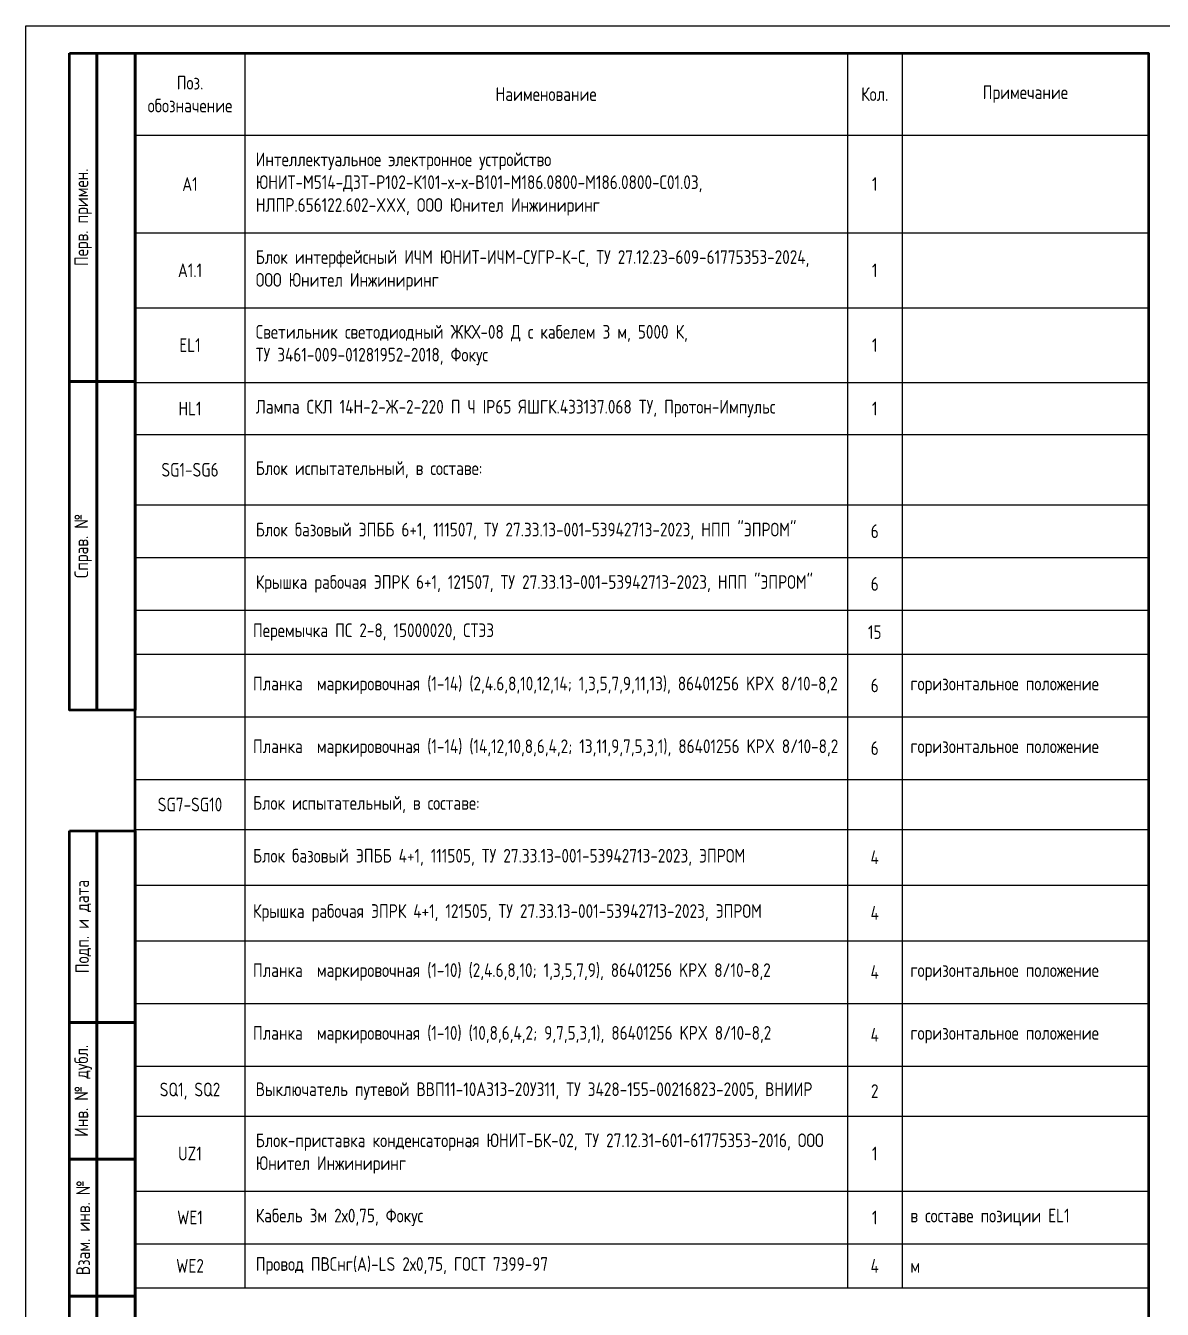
# Model space of a CAD drawing. Header units: millimetres. Extents: x -1117 to 6083, y -90 to 586.
# Drawn here: x -420 to -212.5, y 62.6 to 297 of the extents above; entities that cross this region are included whole.
import ezdxf

# ---------------------------------------------------------------- set-up
doc = ezdxf.new("R2010")
doc.units = ezdxf.units.MM
doc.styles.add('Gost_type_A', font='GOST_A.TTF')

# ---------------------------------------------------------------- blocks, each defined once
blk = doc.blocks.new('Штамп левый верхний')
at = {"lineweight": 50}
for points in [[(-12, 0), (-7, 0), (-7, -60), (-12, -60)], [(-7, 0), (0, 0), (0, -60), (-7, -60)], [(-12, -60), (-7, -60), (-7, -120), (-12, -120)], [(-7, -60), (0, -60), (0, -120), (-7, -120)]]:
    blk.add_lwpolyline(points, close=True, dxfattribs=at)
at = {"char_height": 2.5, "width": 60, "attachment_point": 5, "rotation": 90, "style": 'Gost_type_A'}
for s, insert in [('Перв. примен.', (-9.5, -30)), ('Справ. №', (-9.5, -90))]:
    blk.add_mtext(s, dxfattribs=dict(at, insert=insert))
blk = doc.blocks.new('Штамп левый нижний')
at = {"lineweight": 50}
for points in [[(-12, 145), (-7, 145), (-7, 110), (-12, 110)], [(-7, 145), (0, 145), (0, 110), (-7, 110)], [(-12, 110), (-7, 110), (-7, 85), (-12, 85)], [(-7, 110), (0, 110), (0, 85), (-7, 85)], [(-12, 85), (-7, 85), (-7, 60), (-12, 60)], [(-7, 85), (0, 85), (0, 60), (-7, 60)], [(-12, 60), (-7, 60), (-7, 25), (-12, 25)], [(-7, 60), (0, 60), (0, 25), (-7, 25)], [(-12, 25), (-7, 25), (-7, 0), (-12, 0)], [(-7, 25), (0, 25), (0, 0), (-7, 0)]]:
    blk.add_lwpolyline(points, close=True, dxfattribs=at)
at = {"char_height": 2.5, "attachment_point": 5, "rotation": 90, "style": 'Gost_type_A'}
for s, insert, width in [('Подп. и дата', (-9.5, 127.5), 35), ('Инв. № дубл.', (-9.5, 97.5), 25), ('Взам. инв. №', (-9.5, 72.5), 25), ('Подп. и дата', (-9.5, 42.5), 35), ('Инв. N подл.', (-9.5, 12.5), 25)]:
    blk.add_mtext(s, dxfattribs=dict(at, insert=insert, width=width))
blk = doc.blocks.new('Формат_А4')
blk.add_lwpolyline([(0, 297), (0, 0), (-210, 0), (-210, 297)], close=True)
at = {"lineweight": 50}
blk.add_lwpolyline([(-190, 292), (-5, 292), (-5, 5), (-190, 5)], close=True, dxfattribs=at)
blk = doc.blocks.new('*T18')
at = {"color": 0, "lineweight": -2, "transparency": 16777216}
for p, q in [((0, 0), (185, 0)), ((0, 0), (0, -15)), ((20, 0), (20, -15)), ((130, 0), (130, -15)), ((140, 0), (140, -15)), ((185, 0), (185, -15)), ((210, 0), (395, 0)), ((210, 0), (210, -15)), ((230, 0), (230, -15)), ((340, 0), (340, -15)), ((350, 0), (350, -15)), ((395, 0), (395, -15))]:
    blk.add_line(p, q, dxfattribs=at)
at = {"color": 0, "linetype": 'ByBlock', "lineweight": -2, "transparency": 16777216}
for p, q in [((0, -15), (185, -15)), ((0, -15), (0, -225.46)), ((20, -15), (20, -225.46)), ((130, -15), (130, -225.46)), ((140, -15), (140, -101.74)), ((185, -15), (185, -225.46)), ((210, -15), (395, -15)), ((210, -15), (210, -128.74)), ((230, -15), (230, -128.74)), ((340, -15), (340, -128.74)), ((350, -15), (350, -117.29)), ((395, -15), (395, -128.74)), ((210, -27.83), (395, -27.83)), ((0, -32.83), (185, -32.83)), ((210, -41.62), (395, -41.62)), ((0, -46.5), (185, -46.5)), ((210, -50.29), (395, -50.29)), ((0, -60.17), (185, -60.17)), ((210, -59.9), (395, -59.9)), ((210, -67.9), (395, -67.9)), ((0, -69.67), (185, -69.67)), ((210, -78.36), (395, -78.36)), ((0, -82.51), (185, -82.51)), ((0, -92.12), (185, -92.12)), ((210, -92.14), (395, -92.14)), ((0, -101.74), (185, -101.74)), ((140, -101.74), (140, -184.98)), ((210, -101.29), (395, -101.29)), ((0, -109.74), (185, -109.74)), ((210, -109.29), (395, -109.29)), ((210, -117.29), (395, -117.29)), ((350, -117.29), (350, -128.74)), ((0, -121.2), (185, -121.2)), ((210, -128.74), (395, -128.74)), ((0, -132.65), (185, -132.65)), ((0, -141.79), (185, -141.79)), ((0, -151.93), (185, -151.93)), ((0, -162.08), (185, -162.08)), ((0, -173.53), (185, -173.53)), ((0, -184.98), (185, -184.98)), ((140, -184.98), (140, -225.46)), ((0, -194.12), (185, -194.12)), ((0, -207.79), (185, -207.79)), ((0, -217.46), (185, -217.46)), ((0, -225.46), (185, -225.46))]:
    blk.add_line(p, q, dxfattribs=at)
at = {"transparency": 16777216, "char_height": 2.5, "style": 'Gost_type_A'}
for s, insert, width, attachment_point in [('Поз. обозначение', (10, -7.5), 17, 5), ('Поз. обозначение', (220, -7.5), 17, 5), ('Наименование', (75, -7.5), 107, 5), ('Кол.', (135, -7.5), 7, 5), ('Примечание', (162.5, -7.5), 42, 5), ('Наименование', (285, -7.5), 107, 5), ('Кол.', (345, -7.5), 7, 5), ('Примечание', (372.5, -7.5), 42, 5), ('Перемычка ПС 2-8, 15000020, СТЭЗ ', (21.5, -105.74), 107, 4), ('15', (135, -105.74), 7, 5), ('{\\C0;Перемычка FBS 4-6, HNT-091958, ОРТИС}', (232, -113.29), 106, 4), ('2', (345, -113.29), 7, 5), ('6', (135, -115.47), 7, 5), ('Планка  маркировочная (1-14) (14,12,10,8,6,4,2; 13,11,9,7,5,3,1), 86401256 KPX 8/10-8,2', (21.5, -126.92), 107, 4), ('6', (135, -126.92), 7, 5), ('{\\C256;Блок испытательный, в составе:}', (21.5, -137.22), 107, 4), ('Блок базовый ЭПББ 4+1, 111505, ТУ 27.33.13-001-53942713-2023, ЭПРОМ', (21.5, -146.86), 107, 4), ('4', (135, -146.86), 7, 5), ('Крышка рабочая ЭПРК 4+1, 121505, ТУ 27.33.13-001-53942713-2023, ЭПРОМ', (21.5, -157.01), 107, 4), ('4', (135, -157.01), 7, 5), ('Планка  маркировочная (1-10) (2,4.6,8,10; 1,3,5,7,9), 86401256 KPX 8/10-8,2', (21.5, -167.8), 107, 4), ('4', (135, -167.8), 7, 5), ('Планка  маркировочная (1-10) (10,8,6,4,2; 9,7,5,3,1), 86401256 KPX 8/10-8,2', (21.5, -179.26), 107, 4), ('4', (135, -179.26), 7, 5)]:
    blk.add_mtext(s, dxfattribs=dict(at, insert=insert, width=width, attachment_point=attachment_point))
at = {"color": 0, "transparency": 16777216, "char_height": 2.5, "style": 'Gost_type_A'}
for s, insert, width, attachment_point in [('{\\C256;Интеллектуальное электронное устройство \\C5;ЮНИТ-М514-ДЗТ-Р102-К101-х-х-В101-М186.0800-М186.0800-С01.03\\C256;, НЛПР.656122.602-XXX, }ООО Юнител Инжиниринг', (22, -23.92), 106, 4), ('{\\C256;Патч-корд экранированный, категории 5е, FTP серый PC-FTP-RJ45-Cat.5e-1,5m-LSZH, 8871c, Cabeus}', (232, -21.42), 106, 4), ('WE3', (220, -21.42), 18, 5), ('1', (345, -21.42), 7, 5), ('A1', (10, -23.92), 18, 5), ('1', (135, -23.92), 7, 5), ('Соединитель электрический RUT 6-RTK/S, HNT-090374, ТУ 27.33.13-001-54070557-2024, ГОСТ IEC 60947-7-1-2016, ОРТИС', (232, -34.73), 106, 4), ('{\\C256;X:1-X:58}', (220, -34.73), 18, 5), ('58', (345, -34.73), 7, 5), ('Блок интерфейсный ИЧМ {\\C256;ЮНИТ-ИЧМ-СУГР-К-С}, ТУ 27.12.23-609-61775353-2024,  ООО Юнител Инжиниринг', (22, -39.67), 106, 4), ('A1.1', (10, -39.67), 18, 5), ('1', (135, -39.67), 7, 5), ('Пластина торцевая D-RUT 6-RTK, HNT-090665, ОРТИС', (232, -45.95), 106, 4), ('10', (345, -45.95), 7, 5), ('Светильник светодиодный ЖКХ-08 Д с кабелем 3 м, 5000 К,\\PТУ 3461-009-01281952-2018, Фокус ', (22, -53.33), 106, 4), ('EL1', (10, -53.33), 18, 5), ('1', (135, -53.33), 7, 5), ('Перемычка коммутационная SB 2-RTK/S, HNT-090979, ОРТИС', (232, -55.1), 106, 4), ('15', (345, -55.1), 7, 5), ('Перемычка FB 2-RTK/S, HNT-091821, ОРТИС', (232, -63.9), 106, 4), ('5', (345, -63.9), 7, 5), ('HL1', (10, -64.92), 18, 5), ('{\\C256;Лампа СКЛ 14Н-2-Ж-2-220 П Ч IP65 ЯШГК.433137.068 ТУ, Протон-Импульс}', (22, -64.92), 106, 4), ('1', (135, -64.92), 7, 5), ('{\\C256;Планка  маркировочная} (1-58), 86401256 KPX 8/10-8,2', (232, -73.13), 106, 4), ('1', (345, -73.13), 7, 5), ('вертикальное положение', (351.5, -73.13), 42, 4), ('SG1-SG6', (10, -76.09), 18, 5), ('{\\C256;Блок испытательный, в составе:}', (22, -76.09), 106, 4), ('Соединитель электрический  RPV 4-MT(-P), HNT-131560, ТУ 27.33.13-001-54070557-2024, ГОСТ IEC 60947-7-1-2016, ОРТИС ', (232, -85.25), 106, 4), ('{\\C256;X:59-X:74}', (220, -85.25), 18, 5), ('16', (345, -85.25), 7, 5), ('{\\C256;Блок базовый ЭПББ 6+1, 111507, ТУ 27.33.13-001-53942713-2023, НПП "ЭПРОМ"}', (22, -87.31), 106, 4), ('6', (135, -87.31), 7, 5), ('{\\C256;Крышка рабочая ЭПРК 6+1, 121507, ТУ 27.33.13-001-53942713-2023, НПП "ЭПРОМ"}', (22, -96.93), 106, 4), ('6', (135, -96.93), 7, 5), ('Пластина торцевая D-RPV 4-MT(-P), HNT-131561, ОРТИС', (232, -96.71), 106, 4), ('6', (345, -96.71), 7, 5), ('Перемычка FBS 2-6, HNT-091360, ОРТИС', (232, -105.29), 106, 4), ('4', (345, -105.29), 7, 5), ('{\\C256;Планка  маркировочная} (1-14) (2,4.6,8,10,12,14; 1,3,5,7,9,11,13){\\C256;, 86401256 KPX 8/10-8,2}', (21.5, -115.47), 107, 4), ('горизонтальное положение', (141.5, -115.47), 42, 4), ('{\\C256;Планка  маркировочная} (59-74), 86401217 KPX 6/10-6,2', (231.5, -123.01), 107, 4), ('1', (345, -123.01), 7, 5), ('вертикальное положение', (351.5, -123.01), 42, 4), ('горизонтальное положение', (141.5, -126.92), 42, 4), ('SG7-SG10', (10, -137.22), 18, 5), ('горизонтальное положение', (141.5, -167.8), 42, 4), ('горизонтальное положение', (141.5, -179.26), 42, 4), ('SQ1, SQ2', (10, -189.55), 18, 5), ('{\\C256;Выключатель путевой ВВП11-10А313-20У311, ТУ 3428-155-00216823-2005, ВНИИР }', (22, -189.55), 106, 4), ('2', (135, -189.55), 7, 5), ('{\\C256;Блок-приставка конденсаторная ЮНИТ-БК-02, ТУ 27.12.31-601-61775353-2016, }ООО Юнител Инжиниринг', (22, -200.96), 106, 4), ('UZ1', (10, -200.96), 18, 5), ('1', (135, -200.96), 7, 5), ('WE1', (10, -212.62), 18, 5), ('Кабель 3м 2х0,75, Фокус', (22, -212.62), 106, 4), ('1', (135, -212.62), 7, 5), ('{\\C256;в составе позиции} EL1', (141.5, -212.62), 42, 4), ('WE2', (10, -221.46), 18, 5), ('Провод ПВСнг(А)-LS 2х0,75, ГОСТ 7399-97', (22, -221.46), 106, 4), ('4', (135, -221.46), 7, 5), ('{\\C256;м}', (141.5, -221.46), 42, 4)]:
    blk.add_mtext(s, dxfattribs=dict(at, insert=insert, width=width, attachment_point=attachment_point))

msp = doc.modelspace()

# ---------------------------------------------------------------- block references
at = {"color": 1}
for name, p in [('Формат_А4', (-210, 0)), ('Штамп левый верхний', (-400, 292)), ('Штамп левый нижний', (-400, 5))]:
    msp.add_blockref(name, p, dxfattribs=at)
msp.add_blockref('*T18', (-400, 292))

doc.saveas('drawing.dxf')
